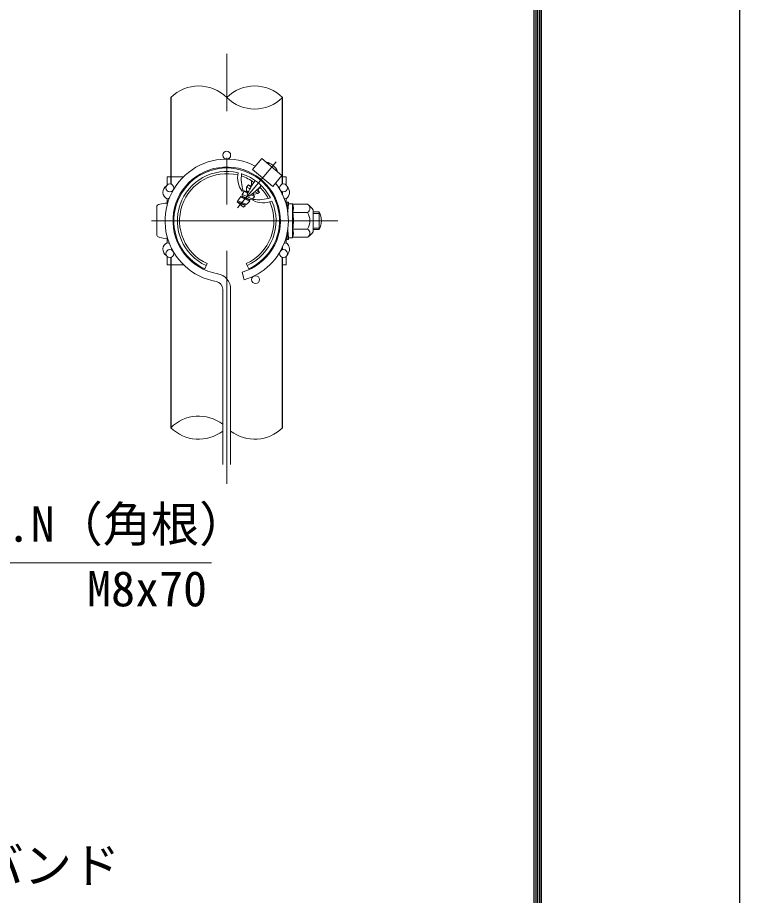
# Model space of a CAD drawing. Units: millimetres, scale not verified. Extents: x -4200 to 4200, y -2970 to 2970.
# Drawn here: x 3216 to 4200, y 225 to 1422 of the extents above; entities that cross this region are included whole.
import ezdxf
from ezdxf.enums import TextEntityAlignment as Align

# ---------------------------------------------------------------- set-up
doc = ezdxf.new("R2010")
doc.units = ezdxf.units.MM
doc.header["$LTSCALE"] = 10
doc.linetypes.add('USER1', pattern=[50.8, 31.75, -6.35, 6.35, -6.35])
for name, color, linetype, lineweight in [('0-4_D-STR-DIM', 7, 'Continuous', 13), ('0-7_D-STR1', 1, 'Continuous', 25), ('0-9_D-BMK', 2, 'USER1', 13), ('0-A_D-STR2', 7, 'Continuous', 13), ('0-B_D-STR3', 3, 'Continuous', 13), ('0-D_D-STR-TXT', 7, 'Continuous', 13), ('0-E_D-TTL', 7, 'Continuous', 25)]:
    doc.layers.add(name, color=color, linetype=linetype, lineweight=lineweight)
doc.styles.add('ＭＳ ゴシック', font='')
doc.styles.get('ＭＳ ゴシック').set_extended_font_data('MS Gothic')

msp = doc.modelspace()

# ---------------------------------------------------------------- linework, layer by layer
at = {"layer": '0-4_D-STR-DIM'}
for centre, start, end in [((3463.31, 1274.52), 45.18146, 134.81854), ((3539.51, 1274.52), 45.18146, 134.81854), ((3539.51, 1351.2), 225.18146, 314.81854), ((3463.31, 824.52), 52.7739, 134.81854), ((3463.31, 901.2), 225.18146, 307.2261), ((3539.51, 901.2), 232.7739, 314.81854)]:
    msp.add_arc(centre, 54.05, start, end, dxfattribs=at)
at = {"layer": '0-7_D-STR1'}
for p, q in [((3425.21, 1312.86), (3425.21, 1194.82)), ((3577.61, 1194.82), (3577.61, 1312.86)), ((3577.61, 1180.21), (3577.61, 1184.3)), ((3577.61, 1180.21), (3577.61, 1184.3)), ((3577.61, 1105.8), (3577.61, 1109.51)), ((3425.21, 1094.9), (3425.21, 862.86)), ((3577.61, 862.86), (3577.61, 1094.9))]:
    msp.add_line(p, q, dxfattribs=at)
at = {"layer": '0-9_D-BMK'}
for p, q in [((3501.41, 786.18), (3501.41, 1372.38)), ((3568.63, 1224.98), (3516.21, 1162.51)), ((3653.05, 1144.86), (3398.93, 1144.86))]:
    msp.add_line(p, q, dxfattribs=at)
at = {"layer": '0-A_D-STR2'}
for p, q in [((3522.32, 1074.72), (3525.41, 1064.37)), ((3496.01, 812.86), (3496.01, 1051.46)), ((3506.81, 812.86), (3506.81, 1051.46))]:
    msp.add_line(p, q, dxfattribs=at)
for centre in [(3501.41, 1234.26), (3423.98, 1189.56), (3578.83, 1189.56), (3423.98, 1100.16), (3578.83, 1100.16), (3540.76, 1064.59)]:
    msp.add_circle(centre, 5.4, dxfattribs=at)
for centre, radius, start, end in [((3501.41, 1144.86), 84, 62.37363, 260.16066), ((3501.41, 1144.86), 73.2, 286.60421, 260.16066), ((3501.41, 1144.86), 84, 286.60421, 37.62637), ((3485.21, 1051.46), 21.6, 0, 80.16066), ((3485.21, 1051.46), 10.8, 0, 80.16066)]:
    msp.add_arc(centre, radius, start, end, dxfattribs=at)
at = {"layer": '0-B_D-STR3'}
for p, q in [((3549.13, 1229.74), (3536.6, 1214.81)), ((3556.24, 1224.47), (3556.05, 1223.94)), ((3536.6, 1214.81), (3564.18, 1191.67)), ((3570.28, 1212.68), (3569.79, 1212.41)), ((3442.62, 1204.86), (3420.41, 1204.86)), ((3420.41, 1193.61), (3420.41, 1204.86)), ((3461.61, 1204.86), (3459.48, 1204.86)), ((3535.02, 1199.56), (3535.01, 1193.06)), ((3540.62, 1206.67), (3540.62, 1205.25)), ((3553.35, 1196.44), (3551.96, 1196.13)), ((3577.61, 1204.86), (3582.41, 1204.86)), ((3582.41, 1193.61), (3582.41, 1204.86)), ((3525.59, 1185.55), (3522.34, 1180.68)), ((3523.69, 1185.42), (3522.66, 1184.97)), ((3530.24, 1182.68), (3525.5, 1185.33)), ((3530.68, 1183.62), (3527.93, 1184.77)), ((3531.11, 1184.51), (3528.59, 1185.56)), ((3528.61, 1190.42), (3528.6, 1185.57)), ((3528.61, 1190.42), (3530.92, 1193.89)), ((3533.06, 1188.3), (3528.97, 1190.6)), ((3534.64, 1191.08), (3530.9, 1193.5)), ((3535.23, 1192.07), (3530.92, 1193.89)), ((3534.92, 1193.1), (3534.36, 1192.44)), ((3535.67, 1192.78), (3535.01, 1193.06)), ((3544.11, 1182.09), (3539.82, 1184.5)), ((3545.77, 1183.87), (3541.98, 1186.33)), ((3544.77, 1188.07), (3544.18, 1188.31)), ((3545.35, 1188.75), (3544.44, 1187.68)), ((3544.44, 1187.68), (3545.89, 1183.77)), ((3545.35, 1188.75), (3544.86, 1188.95)), ((3547.84, 1189.2), (3545.37, 1188.78)), ((3420.41, 1167.11), (3420.41, 1174.86)), ((3516.52, 1172.05), (3520.54, 1178.07)), ((3532.45, 1171.59), (3520.36, 1177.55)), ((3532.13, 1173.2), (3520.54, 1178.07)), ((3522.33, 1178.1), (3521.85, 1177.52)), ((3522.33, 1178.1), (3522.34, 1180.68)), ((3532.71, 1173.89), (3522.4, 1178.18)), ((3535.64, 1174.79), (3522.82, 1180.68)), ((3529.18, 1180.3), (3531.48, 1178.37)), ((3536.02, 1174.41), (3532.85, 1173.86)), ((3539.11, 1177.73), (3534.4, 1180.36)), ((3538.34, 1180.4), (3535.88, 1181.43)), ((3539.38, 1177.59), (3536.02, 1174.41)), ((3538.89, 1181.27), (3536.82, 1182.13)), ((3537.48, 1173.85), (3537.22, 1172.76)), ((3538.96, 1181.14), (3538.34, 1180.4)), ((3538.34, 1180.4), (3539.38, 1177.59)), ((3544.03, 1182.01), (3538.96, 1181.14)), ((3544.03, 1182.01), (3545.89, 1183.77)), ((3582.41, 1167.11), (3582.41, 1174.86)), ((3406.01, 1164.36), (3406.01, 1125.36)), ((3420.41, 1168.86), (3420.41, 1167.11)), ((3516.52, 1172.05), (3515.56, 1170.83)), ((3524.38, 1163.36), (3515.57, 1170.75)), ((3526.52, 1166.52), (3516.21, 1170.81)), ((3516.23, 1171.62), (3516.52, 1172.05)), ((3516.23, 1171.62), (3516.23, 1170.82)), ((3528.08, 1167.38), (3516.56, 1172.02)), ((3525.94, 1165.83), (3516.91, 1169.63)), ((3524.38, 1163.36), (3526.36, 1165.23)), ((3526.13, 1165.85), (3526.36, 1165.23)), ((3526.75, 1166.59), (3526.21, 1165.94)), ((3528.01, 1166.8), (3526.75, 1166.59)), ((3528.01, 1166.8), (3529.86, 1168.56)), ((3532.87, 1171.41), (3529.86, 1168.56)), ((3583.81, 1165.66), (3583.28, 1163.67)), ((3583.91, 1170.36), (3583.91, 1166.44)), ((3583.91, 1170.36), (3585.41, 1170.36)), ((3585.31, 1165.66), (3584.01, 1160.78)), ((3584.51, 1158.36), (3585.67, 1167.85)), ((3585.41, 1170.36), (3585.41, 1166.44)), ((3590.98, 1168.11), (3585.97, 1168.11)), ((3591.1, 1144.86), (3591.1, 1168.04)), ((3591.4, 1167.38), (3591.26, 1167.89)), ((3611.49, 1167.38), (3591.4, 1167.38)), ((3584.51, 1158.36), (3584.51, 1157.13)), ((3611.49, 1156.12), (3591.1, 1156.12)), ((3619.01, 1159.86), (3619.01, 1129.86)), ((3619.01, 1156.86), (3627.41, 1156.86)), ((3619.01, 1154.83), (3628.38, 1154.83)), ((3627.41, 1156.86), (3627.41, 1132.86)), ((3591.1, 1144.86), (3591.1, 1121.69)), ((3583.81, 1124.06), (3583.28, 1126.06)), ((3585.31, 1124.06), (3584.01, 1128.95)), ((3584.51, 1132.6), (3584.51, 1131.36)), ((3584.51, 1131.36), (3585.67, 1121.88)), ((3611.49, 1133.6), (3591.1, 1133.6)), ((3619.01, 1134.89), (3628.38, 1134.89)), ((3619.01, 1132.86), (3627.41, 1132.86)), ((3420.41, 1114.86), (3420.41, 1122.61)), ((3420.41, 1122.61), (3420.41, 1120.86)), ((3582.41, 1114.86), (3582.41, 1122.61)), ((3585.41, 1123.29), (3585.41, 1119.36)), ((3590.91, 1121.61), (3585.97, 1121.61)), ((3611.49, 1122.35), (3591.4, 1122.35)), ((3420.41, 1084.86), (3420.41, 1096.12)), ((3582.41, 1084.86), (3582.41, 1096.12)), ((3442.62, 1084.86), (3420.41, 1084.86)), ((3461.61, 1084.86), (3459.48, 1084.86)), ((3471.41, 1079.41), (3474.66, 1086.5)), ((3531.41, 1079.41), (3528.16, 1086.5)), ((3577.61, 1084.86), (3582.41, 1084.86))]:
    msp.add_line(p, q, dxfattribs=at)
for points in [[(3549.13, 1229.74), (3576.71, 1206.6), (3564.18, 1191.67)], [(3528.59, 1185.56), (3527.93, 1184.77), (3525.59, 1185.55)], [(3532.85, 1173.86), (3532.23, 1173.12), (3532.87, 1171.41)], [(3583.91, 1123.29), (3583.91, 1119.36), (3585.41, 1119.36)]]:
    msp.add_lwpolyline(points, dxfattribs=at)
for centre, radius, start, end in [((3551.54, 1204.6), 20.41, 20.1954, 79.8046), ((3501.41, 1144.86), 72, 294.62432, 245.37568), ((3501.41, 1144.86), 67.2, 76.51477, 245.37568), ((3501.41, 1144.86), 64.2, 76.39388, 245.37568), ((3545.36, 1203.23), 29.13, 166.14552, 218.81508), ((3580.63, 1202.03), 59.31, 173.19065, 196.25963), ((3501.41, 1144.86), 67.2, 27.59553, 72.40447), ((3501.41, 1144.86), 64.2, 54.62674, 71.81465), ((3616.71, 1142.77), 95.24, 143.32909, 156.79151), ((3424.16, 1183.86), 9.75, 119.47317, 247.38014), ((3418.87, 1183.86), 9.13, 9.9641, 11.59585), ((3479.32, 1258.05), 95.24, 303.20849, 316.67091), ((3501.41, 1144.86), 64.2, 28.18535, 45.37326), ((3575.66, 1183.86), 11.25, 306.8699, 43.36468), ((3418.87, 1183.86), 9.13, 279.7159, 299.45512), ((3551.26, 1198.29), 29.13, 241.18492, 293.85448), ((3543.95, 1232.81), 59.31, 263.74037, 286.80935), ((3583.95, 1183.86), 9.13, 240.54488, 260.2841), ((3501.41, 1144.86), 64.2, 294.62432, 23.60612), ((3501.41, 1144.86), 67.2, 294.62432, 23.48523), ((3580.91, 1166.44), 3, 345.11181, 0), ((3586.91, 1160.01), 3, 165.11181, 171.06848), ((3582.41, 1166.44), 3, 345.11181, 0), ((3585.97, 1167.81), 0.3, 90, 173), ((3590.98, 1167.81), 0.3, 15, 90), ((3576.46, 1161.75), 15.97, 339.37322, 22.7756), ((3608.44, 1161.75), 6.4, 298.45309, 61.54691), ((3598.68, 1147.1), 24, 32.13463, 57.68315), ((3582.79, 1157.06), 1.71, 2.43295, 14.61313), ((3528.84, 1144.86), 63.57, 0, 10.20031), ((3594.22, 1144.86), 20.62, 0, 33.09348), ((3604.91, 1144.86), 25.5, 331.92751, 28.07249), ((3528.84, 1144.86), 63.57, 349.79969, 0), ((3594.22, 1144.86), 20.62, 326.90652, 0), ((3586.91, 1129.72), 3, 188.93152, 194.88819), ((3582.79, 1132.67), 1.71, 345.38687, 357.56705), ((3576.46, 1127.98), 15.97, 337.2244, 20.62678), ((3608.44, 1127.98), 6.4, 298.45309, 61.54691), ((3598.68, 1142.63), 24, 302.31685, 327.86537), ((3424.16, 1105.86), 9.75, 112.61986, 240.52683), ((3418.87, 1105.86), 9.13, 60.54488, 80.2841), ((3583.95, 1105.86), 9.13, 99.7159, 119.45512), ((3575.66, 1105.86), 11.25, 316.63532, 53.1301), ((3580.91, 1123.29), 3, 360, 14.88819), ((3582.41, 1123.29), 3, 360, 14.88819), ((3585.97, 1121.91), 0.3, 187, 270), ((3590.91, 1121.91), 0.3, 270, 337.2244), ((3418.87, 1105.86), 9.13, 348.40415, 350.0359), ((3583.95, 1105.86), 9.13, 189.9641, 191.59585)]:
    msp.add_arc(centre, radius, start, end, dxfattribs=at)
for centre, start_param, end_param in [((3420.41, 1164.36), 1.5707963, 3.1415927), ((3420.41, 1125.36), 3.1415927, 4.712389)]:
    msp.add_ellipse(centre, major_axis=(14.4, 0), ratio=0.3125, start_param=start_param, end_param=end_param, dxfattribs=at)
at = {"layer": '0-D_D-STR-TXT'}
msp.add_lwpolyline([(2780.3, 1101.37), (2756.43, 1134.16), (2774.34, 1098.39), (2984.47, 678.53), (3480.58, 678.53)], dxfattribs=at)
at = {"layer": '0-E_D-TTL', "color": 2}
msp.add_lwpolyline([(-4200, 2970), (4200, 2970), (4200, -2970), (-4200, -2970)], close=True, dxfattribs=at)
at = {"layer": '0-E_D-TTL'}
for points in [[(-3930, 2750), (3930, 2750), (3930, -2750), (-3930, -2750)], [(-3927.5, 2747.5), (3927.5, 2747.5), (3927.5, -2747.5), (-3927.5, -2747.5)], [(-3925, 2745), (3925, 2745), (3925, -2745), (-3925, -2745)], [(-3922.5, 2742.5), (3922.5, 2742.5), (3922.5, -2742.5), (-3922.5, -2742.5)], [(-3920, 2740), (3920, 2740), (3920, -2740), (-3920, -2740)]]:
    msp.add_lwpolyline(points, close=True, dxfattribs=at)

# ---------------------------------------------------------------- texts
at = {"layer": '0-D_D-STR-TXT', "style": 'ＭＳ ゴシック'}
for s, p in [('継手B.N（角根）', (3037.68, 693.02)), ('M8x70', (3311.11, 604.99)), ('柱バンド', (3093.81, 227.91))]:
    msp.add_text(s, height=48.09, dxfattribs=at).set_placement(p, align=Align.BOTTOM_LEFT)

doc.saveas('drawing.dxf')
